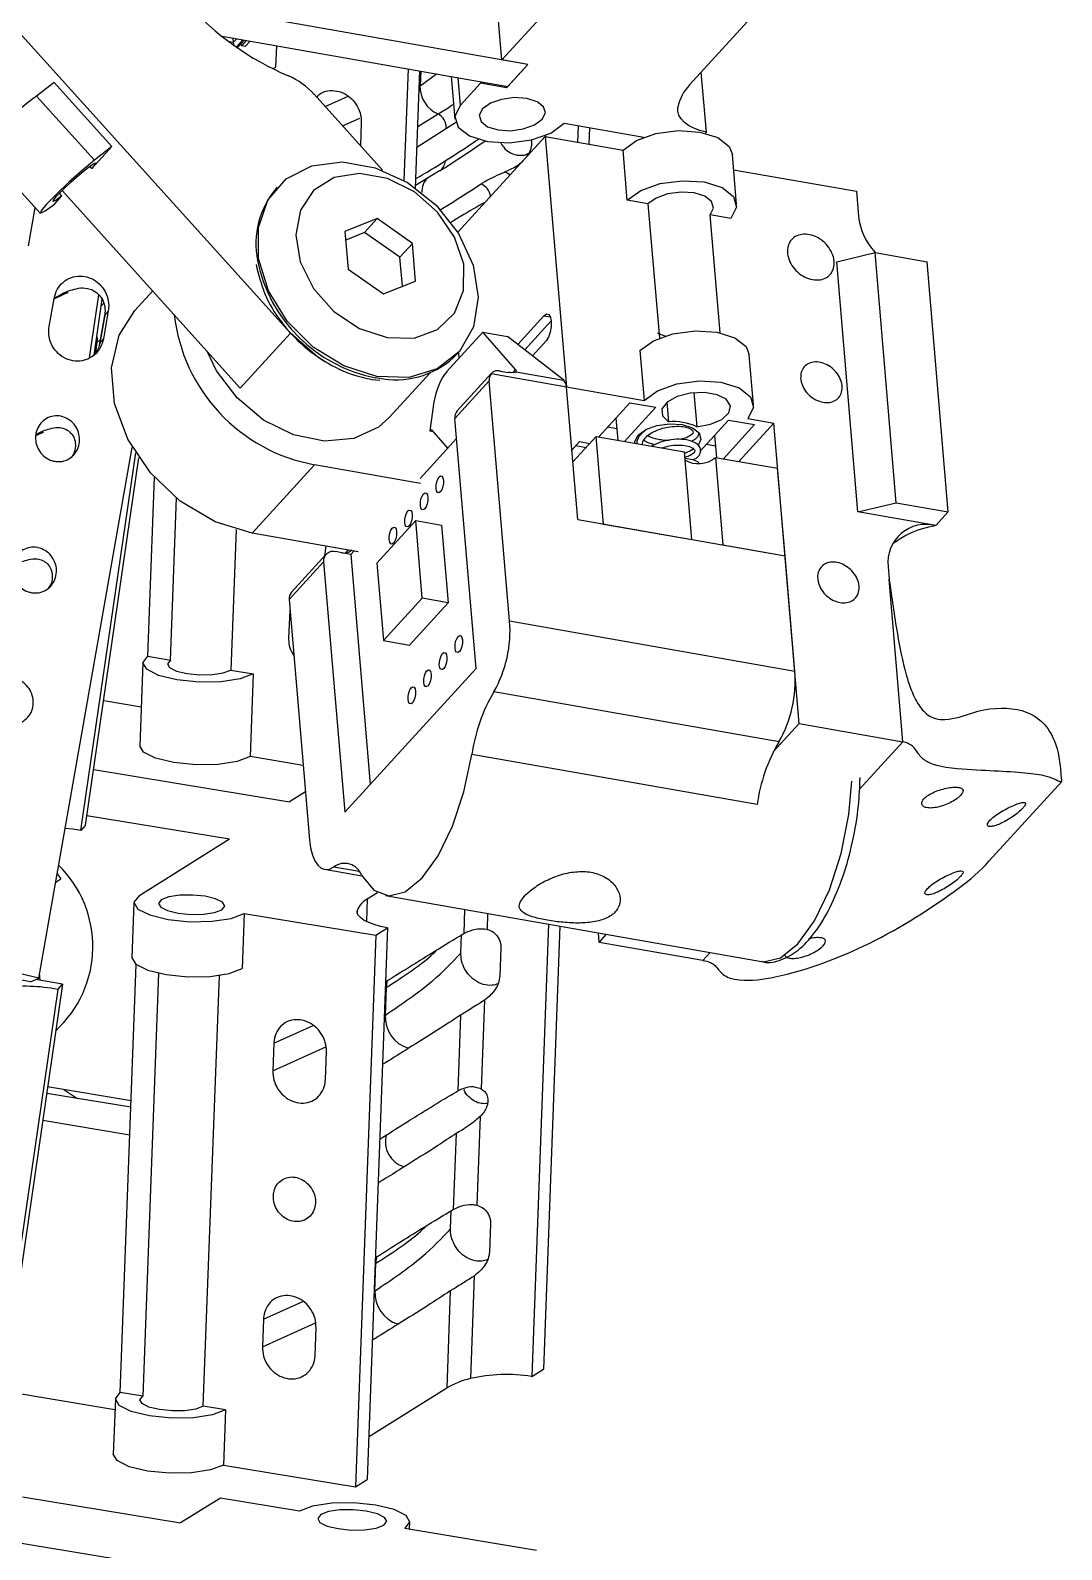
# Model space of a CAD drawing. Header units: millimetres. Extents: x 15 to 2378, y 5 to 1787.
# Drawn here: x 391.8 to 398.95, y 393.18 to 403.71 of the extents above; entities that cross this region are included whole.
import ezdxf

# ---------------------------------------------------------------- set-up
doc = ezdxf.new("R2010")
doc.units = ezdxf.units.MM

msp = doc.modelspace()

# ---------------------------------------------------------------- linework, layer by layer
at = {"color": 7, "linetype": 'Continuous', "lineweight": 25}
for p, q in [((393.602, 401.608), (390.736, 404.782)), ((395.067, 403.501), (395.013, 404.137)), ((396.368, 403.328), (397.096, 404.124)), ((395.561, 404.041), (395.067, 403.501)), ((395.247, 403.47), (392.896, 403.882)), ((393.13, 403.665), (395.108, 403.318)), ((393.206, 403.622), (393.18, 403.626)), ((393.203, 403.652), (393.206, 403.622)), ((393.206, 403.622), (393.23, 403.648)), ((393.206, 403.622), (393.211, 403.604)), ((393.229, 403.591), (393.273, 403.64)), ((393.235, 403.587), (393.282, 403.638)), ((393.262, 403.599), (393.26, 403.614)), ((393.296, 403.636), (393.262, 403.599)), ((393.289, 403.594), (393.262, 403.599)), ((393.289, 403.594), (393.323, 403.631)), ((393.502, 403.452), (393.507, 403.599)), ((395.247, 403.47), (395.067, 403.501)), ((393.48, 403.441), (393.502, 403.452)), ((394.391, 402.666), (394.42, 403.439)), ((394.468, 402.616), (394.499, 403.425)), ((394.505, 403.424), (394.501, 403.322)), ((394.501, 403.322), (394.615, 403.405)), ((394.717, 403.387), (394.742, 403.092)), ((395.1, 403.309), (395.247, 403.47)), ((395.108, 403.318), (395.247, 403.47)), ((396.485, 403), (396.449, 403.417)), ((391.964, 403.346), (391.843, 403.25)), ((392.365, 402.902), (391.964, 403.346)), ((394.781, 403.189), (394.765, 403.378)), ((394.92, 403.34), (394.781, 403.189)), ((394.919, 403.351), (394.92, 403.34)), ((395.1, 403.309), (394.92, 403.34)), ((395.099, 403.32), (395.1, 403.309)), ((392.244, 402.806), (391.843, 403.25)), ((393.766, 403.263), (394.24, 402.738)), ((393.843, 403.178), (394.002, 403.25)), ((393.963, 403.044), (394.083, 403.099)), ((394.754, 403.071), (394.683, 403.027)), ((394.093, 403.066), (394.087, 402.907)), ((394.683, 403.027), (394.479, 402.895)), ((394.762, 402.309), (395.368, 402.97)), ((395.367, 402.982), (395.373, 402.963)), ((395.368, 402.97), (395.515, 401.237)), ((395.368, 402.97), (395.907, 402.876)), ((395.5, 403.063), (396.051, 402.966)), ((395.594, 402.931), (395.598, 403.045)), ((395.673, 402.917), (395.677, 403.032)), ((396.479, 402.994), (396.485, 403)), ((391.467, 402.884), (391.868, 402.44)), ((392.226, 402.75), (392.365, 402.902)), ((392.365, 402.902), (392.244, 402.806)), ((395.936, 402.529), (395.907, 402.876)), ((392.226, 402.75), (392.213, 402.765)), ((396.694, 402.5), (396.665, 402.847)), ((394.469, 402.633), (394.636, 402.735)), ((396.673, 402.741), (397.524, 402.592)), ((391.967, 402.503), (392.019, 402.56)), ((392.019, 402.56), (392.002, 402.578)), ((393.255, 401.229), (392.021, 402.597)), ((393.511, 402.621), (393.502, 402.611)), ((397.524, 402.592), (397.538, 402.419)), ((391.788, 402.213), (391.834, 402.477)), ((396.08, 402.504), (395.936, 402.529)), ((396.08, 402.504), (396.159, 401.575)), ((394.203, 402.402), (393.98, 402.312)), ((394.116, 402.307), (394.203, 402.402)), ((394.447, 402.231), (394.203, 402.402)), ((396.58, 401.611), (396.511, 402.428)), ((396.655, 402.403), (396.511, 402.428)), ((393.98, 402.312), (394.002, 402.052)), ((394.116, 402.307), (393.985, 402.254)), ((394.361, 402.136), (394.116, 402.307)), ((394.361, 402.136), (394.447, 402.231)), ((394.469, 401.97), (394.447, 402.231)), ((394.378, 401.934), (394.361, 402.136)), ((397.388, 402.104), (397.654, 402.167)), ((397.801, 400.434), (397.654, 402.167)), ((397.654, 402.167), (398.014, 402.104)), ((394.002, 402.052), (394.247, 401.881)), ((397.535, 400.371), (397.388, 402.104)), ((398.161, 400.371), (398.014, 402.104)), ((394.247, 401.881), (394.469, 401.97)), ((391.93, 401.656), (391.964, 401.85)), ((391.964, 401.851), (392.02, 401.882)), ((391.97, 401.848), (392.062, 401.892)), ((392.21, 401.439), (392.274, 401.874)), ((392.241, 401.456), (392.297, 401.844)), ((392.649, 401.901), (392.525, 401.765)), ((392.314, 401.731), (392.28, 401.538)), ((392.315, 401.733), (392.281, 401.54)), ((392.34, 401.763), (392.306, 401.569)), ((392.315, 401.733), (392.314, 401.731)), ((395.359, 401.73), (395.177, 401.531)), ((395.359, 401.73), (395.403, 401.723)), ((393.602, 401.608), (393.255, 401.229)), ((394.936, 401.616), (394.684, 401.342)), ((394.936, 401.616), (395.106, 401.586)), ((395.163, 401.357), (394.936, 401.616)), ((395.41, 401.694), (395.226, 401.494)), ((392.253, 401.472), (392.264, 401.55)), ((392.283, 401.558), (392.264, 401.55)), ((392.281, 401.54), (392.28, 401.538)), ((395.497, 401.283), (395.106, 401.586)), ((395.374, 401.557), (395.279, 401.453)), ((393.09, 401.348), (393.025, 401.484)), ((394.756, 401.463), (394.765, 401.473)), ((394.766, 401.473), (394.769, 401.434)), ((396.024, 401.489), (396.054, 401.143)), ((396.812, 401.113), (396.782, 401.46)), ((394.167, 401.289), (394.221, 401.283)), ((394.192, 401.301), (394.247, 401.293)), ((394.286, 401.024), (394.571, 401.335)), ((394.98, 401.28), (394.742, 401.019)), ((394.996, 401.331), (394.758, 401.071)), ((395.121, 399.616), (394.98, 401.28)), ((395.515, 401.236), (394.993, 401.328)), ((395.059, 401.346), (395.112, 401.337)), ((395.144, 401.336), (395.163, 401.357)), ((395.164, 401.342), (395.497, 401.283)), ((395.515, 401.237), (396.054, 401.143)), ((395.515, 401.237), (395.515, 401.237)), ((395.593, 400.319), (395.515, 401.236)), ((396.398, 401.197), (396.418, 400.961)), ((394.596, 401.133), (394.568, 400.933)), ((395.739, 400.891), (395.955, 401.127)), ((396.135, 401.096), (395.918, 400.859)), ((395.955, 401.127), (396.135, 401.096)), ((396.211, 401.131), (396.222, 400.996)), ((394.889, 399.286), (394.742, 401.019)), ((395.857, 401.02), (395.87, 400.868)), ((396.442, 400.792), (396.639, 401.007)), ((396.819, 400.976), (396.603, 400.739)), ((396.639, 401.007), (396.819, 400.976)), ((396.709, 400.72), (396.952, 400.985)), ((396.772, 401.017), (396.952, 400.985)), ((397.128, 398.905), (396.952, 400.985)), ((391.836, 400.897), (391.892, 400.925)), ((391.837, 400.906), (391.852, 400.914)), ((394.754, 400.879), (394.501, 400.603)), ((394.568, 400.933), (394.577, 400.942)), ((394.568, 400.933), (394.588, 400.929)), ((394.577, 400.942), (394.692, 400.811)), ((395.721, 400.894), (395.559, 400.717)), ((395.772, 400.287), (395.721, 400.894)), ((395.721, 400.894), (396.332, 400.787)), ((395.863, 400.947), (395.8, 400.958)), ((396.048, 400.923), (396.045, 400.927)), ((396.541, 400.9), (396.554, 400.748)), ((391.858, 397.143), (392.506, 400.818)), ((392.15, 398.165), (392.53, 400.781)), ((394.688, 400.816), (394.688, 400.808)), ((395.552, 400.799), (395.606, 400.859)), ((395.579, 400.83), (395.651, 400.817)), ((395.606, 400.859), (395.677, 400.846)), ((396.383, 400.18), (396.332, 400.787)), ((396.547, 400.827), (396.485, 400.838)), ((392.183, 398.201), (392.552, 400.746)), ((393.769, 400.697), (393.336, 400.224)), ((394.504, 400.568), (393.769, 400.697)), ((396.547, 400.749), (396.599, 400.142)), ((396.547, 400.749), (396.978, 400.673)), ((397.03, 400.067), (396.978, 400.673)), ((392.614, 399.371), (392.661, 400.609)), ((392.77, 399.345), (392.812, 400.468)), ((397.535, 400.371), (397.801, 400.434)), ((398.074, 400.276), (397.535, 400.371)), ((397.801, 400.434), (398.161, 400.371)), ((398.161, 400.371), (398.074, 400.276)), ((393.226, 400.249), (393.189, 399.275)), ((394.471, 400.311), (394.202, 400.017)), ((394.516, 399.773), (394.471, 400.311)), ((394.471, 400.311), (394.65, 400.279)), ((394.65, 400.279), (394.696, 399.742)), ((395.593, 400.319), (397.03, 400.067)), ((395.772, 400.287), (396.383, 400.18)), ((394.071, 400.095), (393.336, 400.224)), ((393.848, 400.134), (393.839, 400.067)), ((396.599, 400.142), (397.03, 400.067)), ((393.832, 400.025), (393.593, 399.765)), ((393.848, 400.077), (393.61, 399.816)), ((393.832, 400.025), (393.979, 398.292)), ((393.959, 400.088), (393.914, 400.096)), ((394.02, 400.077), (393.959, 400.088)), ((393.985, 400.088), (394.002, 400.107)), ((394.041, 400.1), (394.02, 400.077)), ((394.02, 400.077), (394.155, 398.484)), ((397.097, 399.269), (397.03, 400.067)), ((394.202, 400.017), (394.248, 399.48)), ((397.744, 399.993), (397.751, 399.906)), ((397.847, 398.779), (397.751, 399.906)), ((393.593, 399.765), (393.735, 398.101)), ((394.248, 399.48), (394.516, 399.773)), ((394.696, 399.742), (394.427, 399.448)), ((394.696, 399.742), (394.516, 399.773)), ((393.592, 399.497), (393.6, 399.688)), ((395.121, 399.616), (397.097, 399.269)), ((394.248, 399.48), (394.427, 399.448)), ((392.58, 399.325), (392.558, 398.752)), ((392.614, 399.371), (392.77, 399.345)), ((393.979, 398.292), (394.889, 399.286)), ((393.189, 399.275), (393.344, 399.25)), ((393.344, 399.25), (393.323, 398.677)), ((396.988, 398.778), (395.011, 399.125)), ((392.308, 399.064), (392.568, 399.021)), ((396.948, 398.709), (397.128, 398.905)), ((397.128, 398.905), (397.847, 398.779)), ((397.847, 398.779), (397.545, 398.45)), ((393.691, 398.616), (393.323, 398.677)), ((396.836, 398.345), (394.86, 398.691)), ((392.239, 398.588), (393.595, 398.364)), ((398.937, 398.611), (398.938, 398.596)), ((398.442, 397.952), (398.947, 398.503)), ((393.706, 398.433), (393.595, 398.364)), ((393.18, 398.104), (392.192, 398.267)), ((392.183, 398.201), (392.15, 398.165)), ((393.18, 398.104), (392.552, 397.711)), ((391.976, 397.808), (392.012, 397.83)), ((391.986, 397.865), (392.012, 397.83)), ((393.839, 397.896), (394.097, 397.851)), ((393.902, 397.912), (394.078, 397.882)), ((394.135, 397.691), (394.206, 397.735)), ((394.262, 397.714), (396.867, 397.258)), ((392.518, 397.666), (392.503, 397.284)), ((394.064, 397.609), (394.064, 397.596)), ((394.135, 397.691), (394.129, 397.534)), ((394.809, 397.619), (394.803, 397.451)), ((393.282, 397.59), (393.268, 397.208)), ((393.282, 397.59), (394.195, 397.439)), ((394.969, 397.59), (394.965, 397.48)), ((395.391, 397.516), (395.274, 394.383)), ((395.47, 397.503), (395.355, 394.434)), ((394.195, 397.439), (394.052, 393.619)), ((394.276, 397.49), (394.133, 393.67)), ((394.195, 397.439), (394.276, 397.49)), ((394.784, 397.316), (394.788, 397.443)), ((395.742, 397.39), (395.736, 397.456)), ((395.742, 397.39), (395.793, 397.446)), ((396.46, 397.264), (395.742, 397.39)), ((391.858, 397.143), (390.918, 397.36)), ((395.061, 397.349), (395.053, 397.158)), ((396.511, 397.32), (396.46, 397.264)), ((392.423, 394.273), (392.534, 397.236)), ((392.688, 397.177), (392.579, 394.247)), ((392.022, 397.1), (391.46, 393.227)), ((391.8, 397.117), (391.858, 397.143)), ((392.022, 397.1), (391.835, 397.133)), ((391.868, 397.127), (391.864, 397.176)), ((391.99, 397.063), (392.022, 397.1)), ((392.998, 394.178), (393.11, 397.161)), ((394.26, 396.887), (394.267, 397.078)), ((391.99, 397.063), (391.427, 393.19)), ((394.947, 396.989), (394.924, 396.376)), ((394.781, 396.887), (394.762, 396.361)), ((393.487, 396.691), (393.76, 396.815)), ((393.487, 396.691), (393.48, 396.5)), ((393.48, 396.5), (393.848, 396.666)), ((393.845, 396.44), (393.852, 396.631)), ((391.913, 396.346), (392.497, 396.25)), ((391.919, 396.391), (392.499, 396.294)), ((392.032, 396.372), (392.121, 396.312)), ((391.886, 396.158), (392.49, 396.057)), ((394.916, 396.183), (394.894, 395.57)), ((394.751, 396.066), (394.731, 395.541)), ((394.712, 395.406), (394.717, 395.532)), ((394.989, 395.439), (394.982, 395.248)), ((394.188, 394.977), (394.195, 395.168)), ((394.875, 395.079), (394.849, 394.369)), ((394.71, 394.976), (394.685, 394.304)), ((393.416, 394.781), (393.688, 394.904)), ((393.416, 394.781), (393.408, 394.59)), ((393.408, 394.59), (393.776, 394.756)), ((393.773, 394.53), (393.78, 394.721)), ((395.274, 394.383), (395.355, 394.434)), ((392.386, 394.153), (391.613, 394.281)), ((392.579, 394.247), (392.423, 394.273)), ((394.144, 393.965), (394.685, 394.304)), ((392.389, 394.227), (392.374, 393.845)), ((393.153, 394.152), (392.998, 394.178)), ((393.153, 394.152), (393.139, 393.77)), ((393.139, 393.77), (394.052, 393.619)), ((394.052, 393.619), (394.133, 393.67)), ((391.746, 393.55), (392.841, 393.369)), ((393.118, 393.542), (392.841, 393.369)), ((393.666, 393.451), (393.118, 393.542)), ((395.308, 393.179), (394.396, 393.33)), ((394.428, 393.325), (394.43, 393.376)), ((391.467, 393.274), (392.434, 393.114))]:
    msp.add_line(p, q, dxfattribs=at)
at = {"color": 7, "linetype": 'Continuous', "lineweight": 25, "flags": 128}
for points in [[(394.781, 403.189), (394.742, 403.111), (394.764, 403.036), (394.843, 402.975), (394.967, 402.936), (395.118, 402.927), (395.272, 402.947), (395.406, 402.995), (395.5, 403.063)], [(395.24, 403.235), (395.154, 403.24), (395.065, 403.228), (394.988, 403.201), (394.934, 403.162), (394.911, 403.118), (394.924, 403.074), (394.969, 403.039), (395.041, 403.017), (395.127, 403.011), (395.216, 403.023), (395.293, 403.051), (395.347, 403.09), (395.37, 403.134), (395.357, 403.177), (395.312, 403.212), (395.24, 403.235)], [(394.484, 403.04), (394.625, 403.127), (394.625, 403.127), (394.625, 403.127)], [(396.485, 403), (396.439, 403.012), (396.397, 403.028), (396.361, 403.047), (396.332, 403.069), (396.31, 403.093), (396.294, 403.119), (396.287, 403.146), (396.287, 403.173)], [(395.907, 402.876), (396, 402.944), (396.135, 402.991), (396.289, 403.012), (396.439, 403.002), (396.564, 402.964), (396.643, 402.902), (396.665, 402.847)], [(392.244, 402.806), (392.159, 402.736), (392.067, 402.654), (391.98, 402.571), (391.912, 402.502), (391.873, 402.455), (391.87, 402.439), (391.903, 402.456), (391.967, 402.503)], [(392.019, 402.56), (391.979, 402.531), (391.959, 402.52), (391.96, 402.53), (391.984, 402.559), (392.027, 402.603), (392.081, 402.654), (392.139, 402.706), (392.192, 402.749), (392.232, 402.779), (392.252, 402.789), (392.25, 402.779), (392.226, 402.75)], [(394.2, 401.31), (393.973, 401.382), (393.76, 401.513), (393.58, 401.692), (393.45, 401.902), (393.381, 402.125), (393.38, 402.341), (393.446, 402.531), (393.573, 402.678), (393.75, 402.768), (393.962, 402.795), (394.19, 402.755), (394.413, 402.652), (394.612, 402.496), (394.768, 402.299), (394.868, 402.08), (394.904, 401.858), (394.872, 401.653), (394.774, 401.483), (394.62, 401.363), (394.423, 401.303), (394.2, 401.31)], [(394.272, 401.578), (394.459, 401.575), (394.621, 401.634), (394.74, 401.748), (394.802, 401.904), (394.803, 402.086), (394.74, 402.274), (394.622, 402.448), (394.461, 402.588), (394.274, 402.68), (394.081, 402.714), (393.905, 402.686), (393.763, 402.598), (393.671, 402.461), (393.639, 402.29), (393.67, 402.102), (393.762, 401.919), (393.904, 401.76), (394.08, 401.642), (394.272, 401.578)], [(395.936, 402.529), (396.03, 402.597), (396.164, 402.645), (396.318, 402.665), (396.469, 402.656), (396.593, 402.617), (396.672, 402.556), (396.694, 402.481), (396.655, 402.403)], [(396.511, 402.428), (396.534, 402.475), (396.521, 402.52), (396.474, 402.557), (396.399, 402.58), (396.309, 402.586), (396.216, 402.573), (396.136, 402.545), (396.08, 402.504)], [(393.336, 400.224), (393.08, 400.303), (392.839, 400.446), (392.632, 400.642), (392.476, 400.874), (392.384, 401.123), (392.363, 401.37), (392.415, 401.594), (392.525, 401.765)], [(395.359, 401.73), (395.376, 401.742), (395.392, 401.738), (395.404, 401.72), (395.41, 401.691), (395.409, 401.654), (395.402, 401.616), (395.39, 401.582), (395.374, 401.557)], [(393.845, 401.409), (393.791, 401.443), (393.602, 401.608)], [(396.024, 401.489), (396.118, 401.557), (396.252, 401.605), (396.406, 401.625), (396.557, 401.616), (396.681, 401.577), (396.76, 401.516), (396.782, 401.46)], [(394.286, 401.024), (394.212, 400.958), (394.041, 400.879), (393.839, 400.86), (393.624, 400.905), (393.416, 401.007), (393.232, 401.16), (393.09, 401.348)], [(396.054, 401.143), (396.147, 401.21), (396.281, 401.258), (396.436, 401.279), (396.586, 401.269), (396.711, 401.231), (396.79, 401.169), (396.811, 401.094), (396.772, 401.017)], [(396.418, 400.961), (396.513, 400.978), (396.592, 401.012), (396.64, 401.057), (396.651, 401.106), (396.622, 401.151), (396.559, 401.183), (396.471, 401.199), (396.373, 401.194), (396.282, 401.171), (396.213, 401.132), (396.177, 401.085), (396.18, 401.037), (396.222, 400.996)], [(395.989, 400.847), (395.989, 400.858), (396.011, 400.903), (396.065, 400.942), (396.142, 400.969), (396.231, 400.981), (396.318, 400.976), (396.389, 400.953), (396.435, 400.918), (396.447, 400.875), (396.429, 400.835)], [(396.398, 400.807), (396.371, 400.791), (396.333, 400.775)], [(394.641, 400.51), (394.631, 400.503), (394.622, 400.505), (394.615, 400.516), (394.611, 400.534), (394.611, 400.556), (394.616, 400.579), (394.623, 400.599), (394.633, 400.614), (394.643, 400.621), (394.652, 400.619), (394.659, 400.608), (394.663, 400.591), (394.663, 400.569), (394.659, 400.546), (394.651, 400.525), (394.641, 400.51)], [(394.533, 400.392), (394.523, 400.385), (394.513, 400.387), (394.506, 400.398), (394.503, 400.415), (394.503, 400.438), (394.507, 400.461), (394.515, 400.481), (394.524, 400.496), (394.535, 400.503), (394.544, 400.501), (394.551, 400.49), (394.555, 400.472), (394.554, 400.45), (394.55, 400.427), (394.543, 400.407), (394.533, 400.392)], [(394.425, 400.274), (394.415, 400.267), (394.405, 400.269), (394.398, 400.279), (394.394, 400.297), (394.395, 400.319), (394.399, 400.342), (394.406, 400.363), (394.416, 400.378), (394.426, 400.384), (394.436, 400.382), (394.443, 400.372), (394.446, 400.354), (394.446, 400.332), (394.442, 400.309), (394.434, 400.288), (394.425, 400.274)], [(394.316, 400.155), (394.306, 400.148), (394.297, 400.15), (394.29, 400.161), (394.286, 400.179), (394.286, 400.201), (394.291, 400.224), (394.298, 400.244), (394.308, 400.259), (394.318, 400.266), (394.327, 400.264), (394.334, 400.253), (394.338, 400.236), (394.338, 400.213), (394.334, 400.19), (394.326, 400.17), (394.316, 400.155)], [(394.773, 399.404), (394.763, 399.397), (394.753, 399.399), (394.746, 399.41), (394.743, 399.428), (394.743, 399.45), (394.747, 399.473), (394.755, 399.493), (394.764, 399.508), (394.775, 399.515), (394.784, 399.513), (394.791, 399.502), (394.795, 399.485), (394.794, 399.463), (394.79, 399.44), (394.783, 399.419), (394.773, 399.404)], [(394.665, 399.286), (394.655, 399.279), (394.645, 399.281), (394.638, 399.292), (394.634, 399.309), (394.635, 399.331), (394.639, 399.354), (394.646, 399.375), (394.656, 399.39), (394.666, 399.397), (394.676, 399.395), (394.683, 399.384), (394.686, 399.366), (394.686, 399.344), (394.682, 399.321), (394.674, 399.301), (394.665, 399.286)], [(393.344, 399.25), (393.254, 399.215), (393.122, 399.195), (392.969, 399.193), (392.816, 399.208), (392.689, 399.239), (392.606, 399.281), (392.58, 399.327), (392.614, 399.371)], [(392.77, 399.345), (392.75, 399.32), (392.765, 399.293), (392.813, 399.269), (392.886, 399.252), (392.973, 399.243), (393.062, 399.244), (393.137, 399.256), (393.189, 399.275)], [(394.556, 399.167), (394.546, 399.161), (394.537, 399.163), (394.53, 399.173), (394.526, 399.191), (394.526, 399.213), (394.531, 399.236), (394.538, 399.257), (394.548, 399.271), (394.558, 399.278), (394.567, 399.276), (394.574, 399.266), (394.578, 399.248), (394.578, 399.226), (394.574, 399.203), (394.566, 399.182), (394.556, 399.167)], [(394.448, 399.049), (394.438, 399.042), (394.428, 399.044), (394.421, 399.055), (394.418, 399.073), (394.418, 399.095), (394.422, 399.118), (394.43, 399.138), (394.439, 399.153), (394.45, 399.16), (394.459, 399.158), (394.466, 399.147), (394.47, 399.129), (394.469, 399.107), (394.465, 399.084), (394.458, 399.064), (394.448, 399.049)], [(393.323, 398.677), (393.233, 398.642), (393.101, 398.622), (392.947, 398.62), (392.795, 398.635), (392.668, 398.666), (392.585, 398.708), (392.558, 398.752)], [(394.095, 397.855), (394.181, 397.751), (394.284, 397.712), (394.398, 397.741), (394.515, 397.836), (394.626, 397.99), (394.725, 398.194), (394.805, 398.433), (394.86, 398.691)], [(396.867, 397.258), (396.88, 397.256), (396.998, 397.282), (397.119, 397.379), (397.235, 397.54), (397.337, 397.755), (397.418, 398.006), (397.471, 398.276), (397.493, 398.506)], [(392.15, 398.165), (392.094, 398.173), (392.041, 398.179)], [(393.735, 398.101), (393.742, 398.044), (393.754, 397.995), (393.771, 397.955), (393.792, 397.924), (393.816, 397.904), (393.843, 397.895), (393.872, 397.898), (393.902, 397.912)], [(392.552, 397.711), (392.518, 397.668), (392.544, 397.621), (392.627, 397.58), (392.754, 397.549), (392.906, 397.533), (393.06, 397.536), (393.192, 397.556), (393.282, 397.59)], [(392.824, 397.592), (392.911, 397.583), (392.999, 397.585), (393.075, 397.596), (393.127, 397.616), (393.147, 397.641), (393.132, 397.668), (393.084, 397.692), (393.011, 397.709), (392.923, 397.718), (392.835, 397.717), (392.759, 397.705), (392.707, 397.685), (392.687, 397.66), (392.703, 397.634), (392.75, 397.61), (392.824, 397.592)], [(394.276, 397.49), (394.227, 397.501), (394.183, 397.513), (394.145, 397.527), (394.114, 397.542), (394.09, 397.559), (394.073, 397.575), (394.065, 397.593), (394.064, 397.609)], [(392.503, 397.284), (392.53, 397.239), (392.613, 397.198), (392.74, 397.167), (392.892, 397.151), (393.046, 397.154), (393.178, 397.174), (393.268, 397.208)], [(394.267, 397.078), (394.272, 397.115), (394.275, 397.128)], [(394.195, 395.168), (394.2, 395.205), (394.203, 395.218)], [(393.153, 394.152), (393.063, 394.118), (392.931, 394.098), (392.778, 394.095), (392.625, 394.11), (392.498, 394.141), (392.415, 394.183), (392.389, 394.229), (392.423, 394.273)], [(392.998, 394.178), (392.946, 394.158), (392.871, 394.146), (392.782, 394.145), (392.695, 394.154), (392.622, 394.172), (392.574, 394.196), (392.559, 394.222), (392.579, 394.247)], [(393.139, 393.77), (393.049, 393.736), (392.917, 393.716), (392.763, 393.713), (392.611, 393.728), (392.484, 393.759), (392.401, 393.801), (392.374, 393.845)], [(394.396, 393.33), (394.43, 393.374), (394.404, 393.42), (394.321, 393.462), (394.194, 393.493), (394.041, 393.508), (393.888, 393.506), (393.756, 393.486), (393.666, 393.451)], [(393.933, 393.33), (394.024, 393.32), (394.116, 393.322), (394.196, 393.334), (394.25, 393.355), (394.27, 393.381), (394.255, 393.408), (394.205, 393.433), (394.128, 393.452), (394.037, 393.461), (393.945, 393.46), (393.866, 393.448), (393.812, 393.427), (393.791, 393.401), (393.807, 393.373), (393.856, 393.348), (393.933, 393.33)]]:
    msp.add_lwpolyline(points, dxfattribs=at)
at = {"color": 7, "linetype": 'Continuous', "lineweight": 25}
for centre, radius, start, end in [((394.368, 405.226), 1.994, 197.1528, 246.9905), ((393.387, 402.922), 0.51, 41.9384, 66.6481), ((394.709, 403.318), 0.209, 178.8948, 246.1117), ((396.581, 403.118), 0.299, 135.4448, 169.3493), ((392.813, 401.877), 1.681, 125.225, 143.1871), ((394.572, 403.03), 0.111, 358.5496, 61.3249), ((394.591, 402.802), 0.0835, 303.2674, 359.6644), ((394.655, 402.587), 0.143, 135.5492, 181.541), ((395.072, 402.65), 0.0751, 45.8602, 79.6627), ((393.96, 402.227), 0.597, 139.9337, 191.1479), ((394.879, 402.542), 0.11, 7.274, 66.2628), ((397.98, 402.469), 0.444, 186.4251, 222.7879), ((394.387, 402.316), 1.034, 191.4359, 259.1182), ((392.022, 401.972), 0.09, 268.7518, 296.7165), ((393.981, 401.87), 1.191, 186.3947, 259.7912), ((392.149, 401.561), 0.116, 354.4198, 15.8699), ((394.333, 401.881), 0.595, 261.6366, 315.3489), ((395.048, 401.287), 0.0683, 143.8588, 186.3253), ((395.446, 401.237), 0.0687, 359.0291, 42.3137), ((394.808, 401.027), 0.0665, 138.737, 186.797), ((396.256, 400.613), 0.384, 65.0529, 95.0524), ((391.851, 401.004), 0.0898, 270.6142, 297.0343), ((396.429, 400.885), 0.18, 239.1485, 310.8917), ((398.005, 400.022), 0.263, 74.9392, 186.4361), ((393.897, 400.032), 0.0658, 74.9392, 186.4361), ((393.66, 399.772), 0.0667, 138.8099, 186.7241), ((394.27, 399.548), 0.854, 330.2615, 4.5185), ((396.246, 399.202), 0.854, 330.2615, 4.5185), ((396.016, 398.531), 1.167, 149.4266, 172.1108), ((397.992, 398.184), 1.167, 149.4266, 172.1108), ((391.445, 397.361), 0.788, 312.3088, 45.6471), ((393.977, 397.811), 0.126, 20.4352, 126.3269), ((394.201, 397.561), 0.145, 117.1014, 160.6247), ((391.443, 395.581), 1.576, 76.9079, 91.3946), ((391.762, 395.905), 1.181, 78.9081, 97.6331), ((394.486, 396.874), 0.227, 176.6659, 253.3001), ((394.442, 396.01), 0.182, 164.2981, 253.4555), ((394.414, 394.964), 0.227, 176.6659, 253.3001), ((394.995, 393.767), 0.62, 103.6754, 120.0403), ((395.098, 393.249), 1.148, 81.2058, 102.5582)]:
    msp.add_arc(centre, radius, start, end, dxfattribs=at)
for centre, major_axis, ratio, start_param, end_param in [((394.666, 401.208), (0.056, 0.152), 0.296763, 0.625007, 2.195803), ((395.065, 401.381), (0.103, -0.035), 0.231658, 6.090258, 6.666217), ((393.959, 400.182), (-0.0574, 0.0828), 0.834388, 2.451907, 3.329095)]:
    msp.add_ellipse(centre, major_axis=major_axis, ratio=ratio, start_param=start_param, end_param=end_param, dxfattribs=at)
for points, knots in [([(393.782, 403.245), (393.794, 403.256), (393.821, 403.279), (393.877, 403.292), (393.94, 403.286), (393.999, 403.257), (394.048, 403.211), (394.082, 403.152), (394.094, 403.101), (394.093, 403.072), (394.093, 403.066)], [0, 0, 0, 0, 0.114207, 0.254511, 0.394815, 0.535119, 0.675424, 0.815728, 0.956032, 1, 1, 1, 1]), ([(394.625, 403.127), (394.625, 403.127), (394.656, 403.147), (394.693, 403.169), (394.728, 403.192), (394.733, 403.195)], [0, 0, 0, 0, 0.000044, 0.84613, 1, 1, 1, 1]), ([(394.637, 402.733), (394.663, 402.749), (394.769, 402.816), (394.874, 402.888), (394.954, 402.942)], [0, 0, 0, 0, 0.243012, 1, 1, 1, 1]), ([(394.675, 402.802), (394.744, 402.847), (394.822, 402.897), (394.9, 402.949), (394.908, 402.955)], [0, 0, 0, 0, 0.894345, 1, 1, 1, 1]), ([(395.057, 402.931), (395.064, 402.919), (395.08, 402.891), (395.12, 402.86), (395.154, 402.846), (395.172, 402.842), (395.174, 402.842)], [0, 0, 0, 0, 0.268702, 0.611736, 0.954771, 1, 1, 1, 1]), ([(395.239, 402.83), (395.245, 402.837), (395.262, 402.858), (395.274, 402.899), (395.277, 402.933), (395.27, 402.948), (395.27, 402.949)], [0, 0, 0, 0, 0.219902, 0.598967, 0.970787, 1, 1, 1, 1]), ([(394.471, 402.679), (394.491, 402.691), (394.559, 402.73), (394.627, 402.772), (394.675, 402.802)], [0, 0, 0, 0, 0.295061, 1, 1, 1, 1]), ([(395.085, 402.724), (395.101, 402.732), (395.131, 402.746), (395.179, 402.771), (395.207, 402.795), (395.218, 402.805)], [0, 0, 0, 0, 0.4150392, 0.7599847, 1, 1, 1, 1]), ([(395.174, 402.842), (395.191, 402.841), (395.221, 402.838), (395.246, 402.851), (395.258, 402.857)], [0, 0, 0, 0, 0.559491, 1, 1, 1, 1]), ([(394.924, 402.643), (394.935, 402.651), (394.979, 402.678), (395.041, 402.705), (395.085, 402.724)], [0, 0, 0, 0, 0.270847, 1, 1, 1, 1]), ([(394.636, 402.46), (394.666, 402.479), (394.766, 402.541), (394.859, 402.601), (394.924, 402.643)], [0, 0, 0, 0, 0.306086, 1, 1, 1, 1]), ([(394.953, 402.517), (394.896, 402.484), (394.814, 402.438), (394.733, 402.388), (394.708, 402.373)], [0, 0, 0, 0, 0.701099, 1, 1, 1, 1]), ([(397.047, 402.164), (397.047, 402.181), (397.048, 402.215), (397.071, 402.257), (397.109, 402.286), (397.159, 402.297), (397.214, 402.29), (397.268, 402.266), (397.316, 402.227), (397.351, 402.177), (397.371, 402.123), (397.372, 402.071), (397.354, 402.025), (397.32, 401.992), (397.274, 401.976), (397.22, 401.977), (397.165, 401.996), (397.114, 402.031), (397.075, 402.077), (397.053, 402.124), (397.048, 402.153), (397.047, 402.164)], [0, 0, 0, 0, 0.053689, 0.107377, 0.161066, 0.214755, 0.268444, 0.322132, 0.375821, 0.42951, 0.483199, 0.536887, 0.590576, 0.644265, 0.697953, 0.751642, 0.805331, 0.85902, 0.912708, 0.966397, 1, 1, 1, 1]), ([(393.364, 402.084), (393.381, 402.016), (393.415, 401.878), (393.533, 401.682), (393.692, 401.511), (393.886, 401.378), (394.05, 401.312), (394.144, 401.293), (394.167, 401.289)], [0, 0, 0, 0, 0.183426, 0.371221, 0.56004, 0.749425, 0.939453, 1, 1, 1, 1]), ([(391.964, 401.85), (391.97, 401.871), (391.982, 401.913), (392.024, 401.964), (392.08, 401.997), (392.144, 402.008), (392.209, 401.997), (392.267, 401.964), (392.313, 401.913), (392.34, 401.851), (392.345, 401.798), (392.341, 401.77), (392.34, 401.763)], [0, 0, 0, 0, 0.107372, 0.214745, 0.322117, 0.42949, 0.536862, 0.644235, 0.751607, 0.85898, 0.966352, 1, 1, 1, 1]), ([(392.02, 401.882), (392.027, 401.886), (392.059, 401.904), (392.11, 401.914), (392.149, 401.923)], [0, 0, 0, 0, 0.22404, 1, 1, 1, 1]), ([(392.149, 401.923), (392.17, 401.922), (392.203, 401.922), (392.258, 401.895), (392.297, 401.853), (392.319, 401.796), (392.318, 401.754), (392.315, 401.733), (392.315, 401.733)], [0, 0, 0, 0, 0.306271, 0.49487, 0.668651, 0.836051, 0.999969, 1, 1, 1, 1]), ([(392.291, 401.8), (392.295, 401.803), (392.302, 401.807), (392.305, 401.815), (392.307, 401.817)], [0, 0, 0, 0, 0.615145, 1, 1, 1, 1]), ([(392.34, 401.763), (392.336, 401.757), (392.328, 401.747), (392.319, 401.738), (392.315, 401.733)], [0, 0, 0, 0, 0.560045, 1, 1, 1, 1]), ([(392.306, 401.569), (392.3, 401.548), (392.288, 401.506), (392.246, 401.455), (392.19, 401.422), (392.126, 401.411), (392.061, 401.422), (392.003, 401.455), (391.957, 401.506), (391.93, 401.568), (391.925, 401.621), (391.929, 401.649), (391.93, 401.656)], [0, 0, 0, 0, 0.107372, 0.214745, 0.322117, 0.42949, 0.536862, 0.644235, 0.751607, 0.85898, 0.966352, 1, 1, 1, 1]), ([(396.147, 401.608), (396.148, 401.608), (396.154, 401.608), (396.172, 401.598), (396.195, 401.59), (396.205, 401.588)], [0, 0, 0, 0, 0.089683, 0.641203, 1, 1, 1, 1]), ([(392.281, 401.54), (392.281, 401.54), (392.277, 401.521), (392.268, 401.489), (392.248, 401.465), (392.24, 401.455)], [0, 0, 0, 0, 0.000126, 0.618388, 1, 1, 1, 1]), ([(392.306, 401.569), (392.302, 401.564), (392.294, 401.554), (392.285, 401.544), (392.281, 401.54)], [0, 0, 0, 0, 0.560045, 1, 1, 1, 1]), ([(397.138, 401.294), (397.138, 401.309), (397.139, 401.34), (397.16, 401.377), (397.194, 401.402), (397.238, 401.412), (397.287, 401.406), (397.335, 401.385), (397.377, 401.35), (397.409, 401.306), (397.426, 401.258), (397.427, 401.211), (397.412, 401.171), (397.381, 401.142), (397.34, 401.127), (397.292, 401.128), (397.243, 401.145), (397.198, 401.176), (397.163, 401.217), (397.143, 401.259), (397.14, 401.284), (397.138, 401.294)], [0, 0, 0, 0, 0.053689, 0.107377, 0.161066, 0.214755, 0.268444, 0.322132, 0.375821, 0.42951, 0.483199, 0.536887, 0.590576, 0.644265, 0.697953, 0.751642, 0.805331, 0.85902, 0.912708, 0.966397, 1, 1, 1, 1]), ([(395.059, 401.346), (395.049, 401.347), (395.03, 401.349), (395.009, 401.344), (394.998, 401.333), (394.993, 401.328)], [0, 0, 0, 0, 0.3440869, 0.6872458, 1, 1, 1, 1]), ([(395.164, 401.342), (395.161, 401.34), (395.155, 401.337), (395.136, 401.334), (395.12, 401.336), (395.112, 401.337)], [0, 0, 0, 0, 0.331875, 0.662879, 1, 1, 1, 1]), ([(391.961, 400.723), (391.953, 400.725), (391.928, 400.732), (391.89, 400.757), (391.855, 400.799), (391.836, 400.85), (391.834, 400.904), (391.849, 400.956), (391.879, 400.998), (391.923, 401.027), (391.965, 401.037), (392.008, 401.036), (392.05, 401.023), (392.094, 400.992), (392.126, 400.948), (392.142, 400.896), (392.141, 400.841), (392.123, 400.791), (392.09, 400.751), (392.045, 400.725), (392, 400.717), (391.972, 400.721), (391.961, 400.723)], [0, 0, 0, 0, 0.02655, 0.080229, 0.133907, 0.187586, 0.241264, 0.294943, 0.348621, 0.4023, 0.455978, 0.482528, 0.536207, 0.589885, 0.643564, 0.697242, 0.750921, 0.8046, 0.858278, 0.911957, 0.965635, 1, 1, 1, 1]), ([(396.042, 400.837), (396.042, 400.844), (396.043, 400.858), (396.06, 400.884), (396.093, 400.914), (396.147, 400.941), (396.214, 400.96), (396.28, 400.966), (396.338, 400.961), (396.378, 400.947), (396.394, 400.93), (396.394, 400.923), (396.388, 400.91), (396.365, 400.893), (396.334, 400.879), (396.31, 400.875), (396.3, 400.873)], [0, 0, 0, 0, 0.052357, 0.111507, 0.184278, 0.271692, 0.358376, 0.443829, 0.528356, 0.616069, 0.695921, 0.766547, 0.822219, 0.894766, 0.954822, 1, 1, 1, 1]), ([(391.852, 400.914), (391.861, 400.919), (391.892, 400.937), (391.941, 400.948), (391.976, 400.956)], [0, 0, 0, 0, 0.270815, 1, 1, 1, 1]), ([(391.976, 400.956), (391.989, 400.956), (392.013, 400.956), (392.053, 400.942), (392.087, 400.915), (392.109, 400.874), (392.115, 400.826), (392.106, 400.783), (392.091, 400.76), (392.085, 400.751)], [0, 0, 0, 0, 0.208783, 0.382332, 0.529222, 0.663363, 0.791458, 0.917104, 1, 1, 1, 1]), ([(396.078, 400.947), (396.062, 400.936), (396.031, 400.914), (396.006, 400.878), (396.003, 400.853), (396.002, 400.844)], [0, 0, 0, 0, 0.382464, 0.76929, 1, 1, 1, 1]), ([(396.013, 400.903), (396.013, 400.902), (396.015, 400.899), (396.019, 400.896), (396.022, 400.894)], [0, 0, 0, 0, 0.165821, 1, 1, 1, 1]), ([(396.052, 400.869), (396.053, 400.868), (396.071, 400.854), (396.098, 400.846), (396.124, 400.838)], [0, 0, 0, 0, 0.067744, 1, 1, 1, 1]), ([(396.131, 400.878), (396.112, 400.883), (396.092, 400.889), (396.08, 400.898), (396.079, 400.899)], [0, 0, 0, 0, 0.961595, 1, 1, 1, 1]), ([(396.392, 400.731), (396.403, 400.737), (396.429, 400.75), (396.446, 400.78), (396.444, 400.815), (396.421, 400.844), (396.38, 400.864), (396.317, 400.876), (396.241, 400.873), (396.166, 400.857), (396.124, 400.836), (396.104, 400.827)], [0, 0, 0, 0, 0.0816972, 0.1922916, 0.2895379, 0.3845936, 0.4997777, 0.6308825, 0.7589745, 0.8843094, 1, 1, 1, 1]), ([(396.226, 400.866), (396.221, 400.866), (396.203, 400.864), (396.17, 400.869), (396.144, 400.875), (396.131, 400.878)], [0, 0, 0, 0, 0.153079, 0.565306, 1, 1, 1, 1]), ([(396.381, 400.861), (396.392, 400.867), (396.416, 400.88), (396.433, 400.9), (396.432, 400.913), (396.432, 400.913)], [0, 0, 0, 0, 0.417796, 0.983371, 1, 1, 1, 1]), ([(396.176, 400.814), (396.192, 400.819), (396.23, 400.831), (396.291, 400.836), (396.349, 400.831), (396.389, 400.817), (396.405, 400.8), (396.405, 400.793), (396.399, 400.78), (396.376, 400.763), (396.352, 400.752), (396.337, 400.749), (396.335, 400.748)], [0, 0, 0, 0, 0.0976314, 0.225026, 0.3510398, 0.4818048, 0.6008486, 0.7061383, 0.7891354, 0.8972892, 0.9868213, 1, 1, 1, 1]), ([(396.434, 400.708), (396.433, 400.709), (396.425, 400.72), (396.393, 400.733), (396.355, 400.739), (396.335, 400.742)], [0, 0, 0, 0, 0.031283, 0.523331, 1, 1, 1, 1]), ([(398.074, 400.276), (398.007, 400.261), (397.901, 400.236), (397.816, 400.177), (397.785, 400.156)], [0, 0, 0, 0, 0.638643, 1, 1, 1, 1]), ([(391.855, 400.123), (391.872, 400.118), (391.905, 400.106), (391.945, 400.069), (391.973, 400.022), (391.984, 399.969), (391.977, 399.915), (391.954, 399.868), (391.916, 399.832), (391.869, 399.811), (391.825, 399.808), (391.783, 399.817), (391.743, 399.837), (391.704, 399.875), (391.68, 399.924), (391.672, 399.978), (391.682, 400.031), (391.708, 400.077), (391.748, 400.11), (391.797, 400.128), (391.834, 400.128), (391.853, 400.124), (391.855, 400.123)], [0, 0, 0, 0, 0.053687, 0.107374, 0.161061, 0.214748, 0.268435, 0.322122, 0.375809, 0.429497, 0.483184, 0.509738, 0.563425, 0.617112, 0.670799, 0.724486, 0.778173, 0.83186, 0.885547, 0.939234, 0.992921, 1, 1, 1, 1]), ([(391.692, 400.005), (391.701, 400.01), (391.732, 400.028), (391.78, 400.039), (391.816, 400.046)], [0, 0, 0, 0, 0.270815, 1, 1, 1, 1]), ([(391.816, 400.046), (391.829, 400.047), (391.853, 400.047), (391.893, 400.033), (391.927, 400.006), (391.949, 399.965), (391.954, 399.917), (391.946, 399.875), (391.932, 399.853), (391.926, 399.846)], [0, 0, 0, 0, 0.21098, 0.3863552, 0.5347909, 0.670344, 0.7997868, 0.9267556, 1, 1, 1, 1]), ([(397.256, 399.907), (397.255, 399.915), (397.255, 399.938), (397.265, 399.973), (397.293, 400.005), (397.332, 400.023), (397.379, 400.025), (397.429, 400.011), (397.475, 399.982), (397.512, 399.943), (397.537, 399.896), (397.546, 399.848), (397.539, 399.804), (397.516, 399.768), (397.48, 399.746), (397.435, 399.739), (397.385, 399.748), (397.338, 399.772), (397.297, 399.808), (397.268, 399.853), (397.258, 399.888), (397.256, 399.905), (397.256, 399.907)], [0, 0, 0, 0, 0.026554, 0.080241, 0.133928, 0.187615, 0.241302, 0.29499, 0.348677, 0.402364, 0.456051, 0.509738, 0.563425, 0.617112, 0.670799, 0.724486, 0.778173, 0.83186, 0.885547, 0.939234, 0.992921, 1, 1, 1, 1]), ([(397.751, 399.906), (397.769, 399.78), (397.799, 399.56), (397.85, 399.303), (397.902, 399.138), (397.942, 399.051), (397.989, 398.989), (398.031, 398.956), (398.083, 398.935), (398.192, 398.929), (398.382, 399.01), (398.647, 399.028), (398.846, 398.918), (398.92, 398.737), (398.934, 398.632), (398.937, 398.611)], [0, 0, 0, 0, 0.139699, 0.243329, 0.281518, 0.319928, 0.337974, 0.356203, 0.371901, 0.399064, 0.492452, 0.678927, 0.853157, 0.971182, 1, 1, 1, 1]), ([(393.626, 399.378), (393.619, 399.389), (393.6, 399.419), (393.592, 399.462), (393.592, 399.49), (393.592, 399.497)], [0, 0, 0, 0, 0.3063926, 0.8345029, 1, 1, 1, 1]), ([(391.695, 399.214), (391.712, 399.209), (391.745, 399.197), (391.785, 399.16), (391.812, 399.113), (391.823, 399.06), (391.817, 399.006), (391.793, 398.959), (391.756, 398.922), (391.708, 398.902), (391.665, 398.899), (391.622, 398.908), (391.582, 398.928), (391.544, 398.966), (391.52, 399.015), (391.512, 399.069), (391.521, 399.122), (391.548, 399.168), (391.587, 399.201), (391.636, 399.219), (391.674, 399.219), (391.693, 399.215), (391.695, 399.214)], [0, 0, 0, 0, 0.053687, 0.107374, 0.161061, 0.214748, 0.268435, 0.322122, 0.375809, 0.429497, 0.483184, 0.509738, 0.563425, 0.617112, 0.670799, 0.724486, 0.778173, 0.83186, 0.885547, 0.939234, 0.992921, 1, 1, 1, 1]), ([(398.944, 398.506), (398.944, 398.504), (398.941, 398.493), (398.869, 398.543), (398.701, 398.563), (398.492, 398.577), (398.271, 398.585), (398.102, 398.604), (398.016, 398.638), (397.978, 398.665), (397.95, 398.7), (397.929, 398.735), (397.898, 398.762), (397.87, 398.773), (397.853, 398.778), (397.847, 398.779)], [0, 0, 0, 0, 0.027959, 0.269342, 0.441361, 0.618421, 0.784595, 0.875937, 0.900719, 0.919251, 0.93784, 0.959131, 0.97311, 0.990924, 1, 1, 1, 1]), ([(398.938, 398.596), (398.939, 398.588), (398.94, 398.576), (398.941, 398.558), (398.942, 398.546), (398.943, 398.535), (398.944, 398.527), (398.945, 398.516), (398.946, 398.509), (398.946, 398.509), (398.946, 398.509)], [0, 0, 0, 0, 0.2341061, 0.3331488, 0.4332846, 0.4980138, 0.5626641, 0.6630801, 0.9147223, 1, 1, 1, 1]), ([(396.869, 397.26), (396.872, 397.258), (396.915, 397.241), (397.009, 397.266), (397.127, 397.332), (397.24, 397.454), (397.345, 397.627), (397.435, 397.845), (397.502, 398.086), (397.541, 398.321), (397.548, 398.467), (397.55, 398.531)], [0, 0, 0, 0, 0.010115, 0.12314, 0.235269, 0.360729, 0.496127, 0.630355, 0.763061, 0.895169, 1, 1, 1, 1]), ([(398.247, 398.408), (398.253, 398.416), (398.265, 398.432), (398.263, 398.45), (398.246, 398.461), (398.215, 398.466), (398.173, 398.463), (398.125, 398.453), (398.076, 398.437), (398.032, 398.416), (397.998, 398.393), (397.979, 398.369), (397.976, 398.347), (397.989, 398.329), (398.017, 398.32), (398.056, 398.32), (398.103, 398.329), (398.151, 398.345), (398.196, 398.368), (398.228, 398.39), (398.242, 398.403), (398.247, 398.408)], [0, 0, 0, 0, 0.053549, 0.107094, 0.160744, 0.214528, 0.268293, 0.321916, 0.375452, 0.429056, 0.482745, 0.536373, 0.589949, 0.643608, 0.697283, 0.750853, 0.8044, 0.858069, 0.911859, 0.965614, 1, 1, 1, 1]), ([(398.679, 398.321), (398.685, 398.328), (398.697, 398.343), (398.698, 398.356), (398.685, 398.36), (398.658, 398.356), (398.62, 398.342), (398.575, 398.322), (398.529, 398.296), (398.487, 398.268), (398.454, 398.241), (398.435, 398.218), (398.431, 398.201), (398.44, 398.192), (398.464, 398.192), (398.499, 398.202), (398.542, 398.221), (398.588, 398.247), (398.63, 398.276), (398.661, 398.302), (398.674, 398.315), (398.679, 398.321)], [0, 0, 0, 0, 0.052714, 0.105421, 0.158314, 0.211756, 0.266016, 0.321064, 0.376362, 0.431014, 0.484349, 0.536477, 0.588252, 0.6407, 0.694429, 0.749318, 0.804631, 0.85952, 0.91355, 0.9668, 1, 1, 1, 1]), ([(396.46, 397.264), (396.478, 397.261), (396.506, 397.256), (396.54, 397.235), (396.567, 397.205), (396.594, 397.168), (396.651, 397.139), (396.774, 397.119), (397.103, 397.167), (397.63, 397.365), (398.122, 397.675), (398.384, 397.881), (398.442, 397.952), (398.442, 397.952)], [0, 0, 0, 0, 0.025222, 0.038372, 0.051415, 0.078696, 0.099318, 0.132021, 0.246505, 0.559011, 0.879175, 0.999774, 1, 1, 1, 1]), ([(395.224, 397.711), (395.211, 397.694), (395.184, 397.659), (395.189, 397.617), (395.229, 397.584), (395.305, 397.558), (395.407, 397.538), (395.521, 397.525), (395.636, 397.522), (395.743, 397.536), (395.829, 397.572), (395.88, 397.628), (395.893, 397.696), (395.868, 397.768), (395.807, 397.833), (395.715, 397.875), (395.606, 397.885), (395.493, 397.867), (395.384, 397.826), (395.286, 397.769), (395.245, 397.73), (395.224, 397.711)], [0, 0, 0, 0, 0.051627, 0.10319, 0.156443, 0.211288, 0.264183, 0.314546, 0.365773, 0.41981, 0.474402, 0.526518, 0.577056, 0.628976, 0.683369, 0.737666, 0.789041, 0.839368, 0.891992, 0.946785, 1, 1, 1, 1]), ([(398.245, 397.847), (398.252, 397.855), (398.264, 397.869), (398.264, 397.882), (398.251, 397.887), (398.224, 397.882), (398.187, 397.869), (398.142, 397.848), (398.096, 397.823), (398.053, 397.795), (398.021, 397.768), (398.002, 397.745), (397.997, 397.728), (398.007, 397.719), (398.031, 397.719), (398.066, 397.729), (398.109, 397.748), (398.154, 397.774), (398.196, 397.803), (398.227, 397.828), (398.24, 397.842), (398.245, 397.847)], [0, 0, 0, 0, 0.052714, 0.105421, 0.158314, 0.211756, 0.266016, 0.321064, 0.376362, 0.431014, 0.484349, 0.536477, 0.588252, 0.6407, 0.694429, 0.749318, 0.804631, 0.85952, 0.91355, 0.9668, 1, 1, 1, 1]), ([(394.442, 397.23), (394.495, 397.263), (394.615, 397.338), (394.735, 397.411), (394.803, 397.451)], [0, 0, 0, 0, 0.439031, 1, 1, 1, 1]), ([(394.803, 397.451), (394.842, 397.469), (394.89, 397.492), (394.953, 397.482), (394.965, 397.48)], [0, 0, 0, 0, 0.818375, 1, 1, 1, 1]), ([(394.965, 397.48), (394.98, 397.475), (395.007, 397.466), (395.042, 397.429), (395.06, 397.388), (395.06, 397.36), (395.061, 397.349)], [0, 0, 0, 0, 0.315563, 0.577828, 0.84124, 1, 1, 1, 1]), ([(397.294, 397.367), (397.3, 397.374), (397.312, 397.39), (397.31, 397.408), (397.293, 397.42), (397.261, 397.424), (397.227, 397.422), (397.203, 397.417), (397.195, 397.415)], [0, 0, 0, 0, 0.181707, 0.363401, 0.545452, 0.727957, 0.9104, 1, 1, 1, 1]), ([(394.26, 396.887), (394.375, 396.964), (394.581, 397.103), (394.722, 397.251), (394.784, 397.316)], [0, 0, 0, 0, 0.558777, 1, 1, 1, 1]), ([(394.267, 397.078), (394.386, 397.155), (394.519, 397.24), (394.611, 397.331), (394.62, 397.34)], [0, 0, 0, 0, 0.90093, 1, 1, 1, 1]), ([(395.041, 397.104), (395.027, 397.099), (394.995, 397.088), (394.937, 397.096), (394.878, 397.124), (394.829, 397.171), (394.795, 397.23), (394.784, 397.281), (394.784, 397.309), (394.784, 397.316)], [0, 0, 0, 0, 0.119825, 0.285477, 0.45113, 0.616783, 0.782436, 0.948088, 1, 1, 1, 1]), ([(397.026, 397.304), (397.029, 397.299), (397.035, 397.287), (397.064, 397.279), (397.103, 397.278), (397.149, 397.287), (397.197, 397.304), (397.242, 397.326), (397.275, 397.348), (397.289, 397.362), (397.294, 397.367)], [0, 0, 0, 0, 0.1213882, 0.2537131, 0.3857798, 0.5177868, 0.6500986, 0.7827059, 0.9152294, 1, 1, 1, 1]), ([(394.262, 397.117), (394.264, 397.118), (394.324, 397.157), (394.384, 397.194), (394.442, 397.23)], [0, 0, 0, 0, 0.035766, 1, 1, 1, 1]), ([(395.053, 397.158), (395.051, 397.142), (395.047, 397.109), (395.022, 397.063), (394.987, 397.021), (394.961, 397.001), (394.947, 396.989)], [0, 0, 0, 0, 0.235203, 0.470112, 0.709875, 1, 1, 1, 1]), ([(394.947, 396.989), (394.913, 396.968), (394.848, 396.926), (394.803, 396.899), (394.781, 396.887)], [0, 0, 0, 0, 0.51375, 1, 1, 1, 1]), ([(394.781, 396.887), (394.729, 396.852), (394.608, 396.773), (394.488, 396.699), (394.421, 396.657)], [0, 0, 0, 0, 0.440028, 1, 1, 1, 1]), ([(393.852, 396.631), (393.851, 396.653), (393.848, 396.696), (393.819, 396.759), (393.774, 396.81), (393.717, 396.844), (393.655, 396.858), (393.595, 396.85), (393.542, 396.82), (393.505, 396.772), (393.49, 396.726), (393.488, 396.698), (393.487, 396.691)], [0, 0, 0, 0, 0.1075, 0.215003, 0.322453, 0.429801, 0.537062, 0.644291, 0.751556, 0.858899, 0.966323, 1, 1, 1, 1]), ([(394.421, 396.657), (394.368, 396.623), (394.308, 396.585), (394.248, 396.549), (394.241, 396.545)], [0, 0, 0, 0, 0.879803, 1, 1, 1, 1]), ([(393.48, 396.5), (393.481, 396.479), (393.484, 396.435), (393.513, 396.372), (393.558, 396.321), (393.615, 396.287), (393.677, 396.273), (393.737, 396.282), (393.789, 396.311), (393.827, 396.359), (393.842, 396.405), (393.844, 396.433), (393.845, 396.44)], [0, 0, 0, 0, 0.107478, 0.214958, 0.322406, 0.42978, 0.53707, 0.644306, 0.751547, 0.858859, 0.966273, 1, 1, 1, 1]), ([(394.401, 396.141), (394.444, 396.167), (394.525, 396.218), (394.645, 396.293), (394.723, 396.338), (394.762, 396.361)], [0, 0, 0, 0, 0.35122, 0.675595, 1, 1, 1, 1]), ([(394.762, 396.361), (394.8, 396.38), (394.849, 396.403), (394.911, 396.381), (394.924, 396.376)], [0, 0, 0, 0, 0.7887359, 1, 1, 1, 1]), ([(394.968, 396.274), (394.954, 396.273), (394.924, 396.271), (394.877, 396.288), (394.836, 396.321), (394.811, 396.351), (394.806, 396.369), (394.805, 396.371)], [0, 0, 0, 0, 0.2146216, 0.4706175, 0.7266135, 0.9826094, 1, 1, 1, 1]), ([(394.924, 396.376), (394.932, 396.37), (394.95, 396.359), (394.968, 396.327), (394.972, 396.291), (394.966, 396.256), (394.949, 396.222), (394.931, 396.198), (394.919, 396.186), (394.916, 396.183)], [0, 0, 0, 0, 0.177165, 0.355809, 0.508334, 0.639913, 0.771267, 0.949115, 1, 1, 1, 1]), ([(394.221, 396.027), (394.281, 396.065), (394.341, 396.103), (394.401, 396.141), (394.401, 396.141)], [0, 0, 0, 0, 0.994902, 1, 1, 1, 1]), ([(394.916, 396.183), (394.895, 396.165), (394.83, 396.111), (394.782, 396.084), (394.751, 396.066)], [0, 0, 0, 0, 0.334275, 1, 1, 1, 1]), ([(394.751, 396.066), (394.708, 396.038), (394.588, 395.958), (394.468, 395.884), (394.39, 395.836), (394.39, 395.835)], [0, 0, 0, 0, 0.3524016, 0.9975177, 1, 1, 1, 1]), ([(394.39, 395.835), (394.348, 395.809), (394.288, 395.771), (394.228, 395.735), (394.21, 395.724)], [0, 0, 0, 0, 0.703838, 1, 1, 1, 1]), ([(393.484, 395.635), (393.485, 395.617), (393.487, 395.582), (393.511, 395.532), (393.546, 395.491), (393.592, 395.464), (393.642, 395.453), (393.69, 395.46), (393.732, 395.484), (393.762, 395.522), (393.777, 395.57), (393.776, 395.622), (393.758, 395.674), (393.726, 395.718), (393.683, 395.75), (393.634, 395.767), (393.585, 395.765), (393.54, 395.747), (393.506, 395.713), (393.488, 395.673), (393.485, 395.645), (393.484, 395.635)], [0, 0, 0, 0, 0.053743, 0.107487, 0.161214, 0.214903, 0.26855, 0.322169, 0.375791, 0.429449, 0.483159, 0.536912, 0.590678, 0.64442, 0.698113, 0.751757, 0.805374, 0.858999, 0.912659, 0.966361, 1, 1, 1, 1]), ([(394.371, 395.32), (394.423, 395.353), (394.544, 395.428), (394.664, 395.5), (394.731, 395.541)], [0, 0, 0, 0, 0.439031, 1, 1, 1, 1]), ([(394.731, 395.541), (394.77, 395.559), (394.818, 395.582), (394.882, 395.572), (394.894, 395.57)], [0, 0, 0, 0, 0.8183755, 1, 1, 1, 1]), ([(394.894, 395.57), (394.908, 395.565), (394.936, 395.555), (394.971, 395.519), (394.988, 395.478), (394.989, 395.45), (394.989, 395.439)], [0, 0, 0, 0, 0.315563, 0.577828, 0.84124, 1, 1, 1, 1]), ([(394.188, 394.977), (394.303, 395.054), (394.51, 395.193), (394.65, 395.341), (394.712, 395.406)], [0, 0, 0, 0, 0.558777, 1, 1, 1, 1]), ([(394.195, 395.168), (394.315, 395.245), (394.447, 395.33), (394.539, 395.421), (394.548, 395.43)], [0, 0, 0, 0, 0.90093, 1, 1, 1, 1]), ([(394.969, 395.193), (394.956, 395.189), (394.923, 395.178), (394.866, 395.186), (394.807, 395.214), (394.757, 395.261), (394.724, 395.32), (394.712, 395.371), (394.712, 395.399), (394.712, 395.406)], [0, 0, 0, 0, 0.119825, 0.285477, 0.45113, 0.616783, 0.782436, 0.948088, 1, 1, 1, 1]), ([(394.191, 395.206), (394.193, 395.208), (394.253, 395.247), (394.313, 395.284), (394.371, 395.32)], [0, 0, 0, 0, 0.035766, 1, 1, 1, 1]), ([(394.982, 395.248), (394.98, 395.231), (394.975, 395.199), (394.951, 395.153), (394.915, 395.111), (394.889, 395.09), (394.875, 395.079)], [0, 0, 0, 0, 0.235203, 0.470112, 0.709875, 1, 1, 1, 1]), ([(394.875, 395.079), (394.842, 395.058), (394.776, 395.016), (394.732, 394.989), (394.71, 394.976)], [0, 0, 0, 0, 0.51375, 1, 1, 1, 1]), ([(394.71, 394.976), (394.657, 394.942), (394.537, 394.863), (394.416, 394.788), (394.349, 394.747)], [0, 0, 0, 0, 0.440028, 1, 1, 1, 1]), ([(393.78, 394.721), (393.779, 394.743), (393.777, 394.786), (393.747, 394.849), (393.703, 394.9), (393.646, 394.934), (393.584, 394.948), (393.523, 394.939), (393.471, 394.91), (393.433, 394.862), (393.418, 394.816), (393.416, 394.788), (393.416, 394.781)], [0, 0, 0, 0, 0.1075, 0.215003, 0.322453, 0.429801, 0.537062, 0.644291, 0.751556, 0.858899, 0.966323, 1, 1, 1, 1]), ([(394.349, 394.747), (394.296, 394.713), (394.236, 394.675), (394.177, 394.639), (394.169, 394.635)], [0, 0, 0, 0, 0.879803, 1, 1, 1, 1]), ([(393.408, 394.59), (393.41, 394.568), (393.412, 394.525), (393.441, 394.462), (393.486, 394.411), (393.543, 394.377), (393.605, 394.363), (393.666, 394.372), (393.718, 394.401), (393.755, 394.449), (393.771, 394.495), (393.773, 394.523), (393.773, 394.53)], [0, 0, 0, 0, 0.1074784, 0.2149578, 0.3224058, 0.42978, 0.5370704, 0.6443056, 0.7515469, 0.8588585, 0.966273, 1, 1, 1, 1])]:
    msp.add_open_spline(points, degree=3, knots=knots, dxfattribs=at)

doc.saveas('drawing.dxf')
